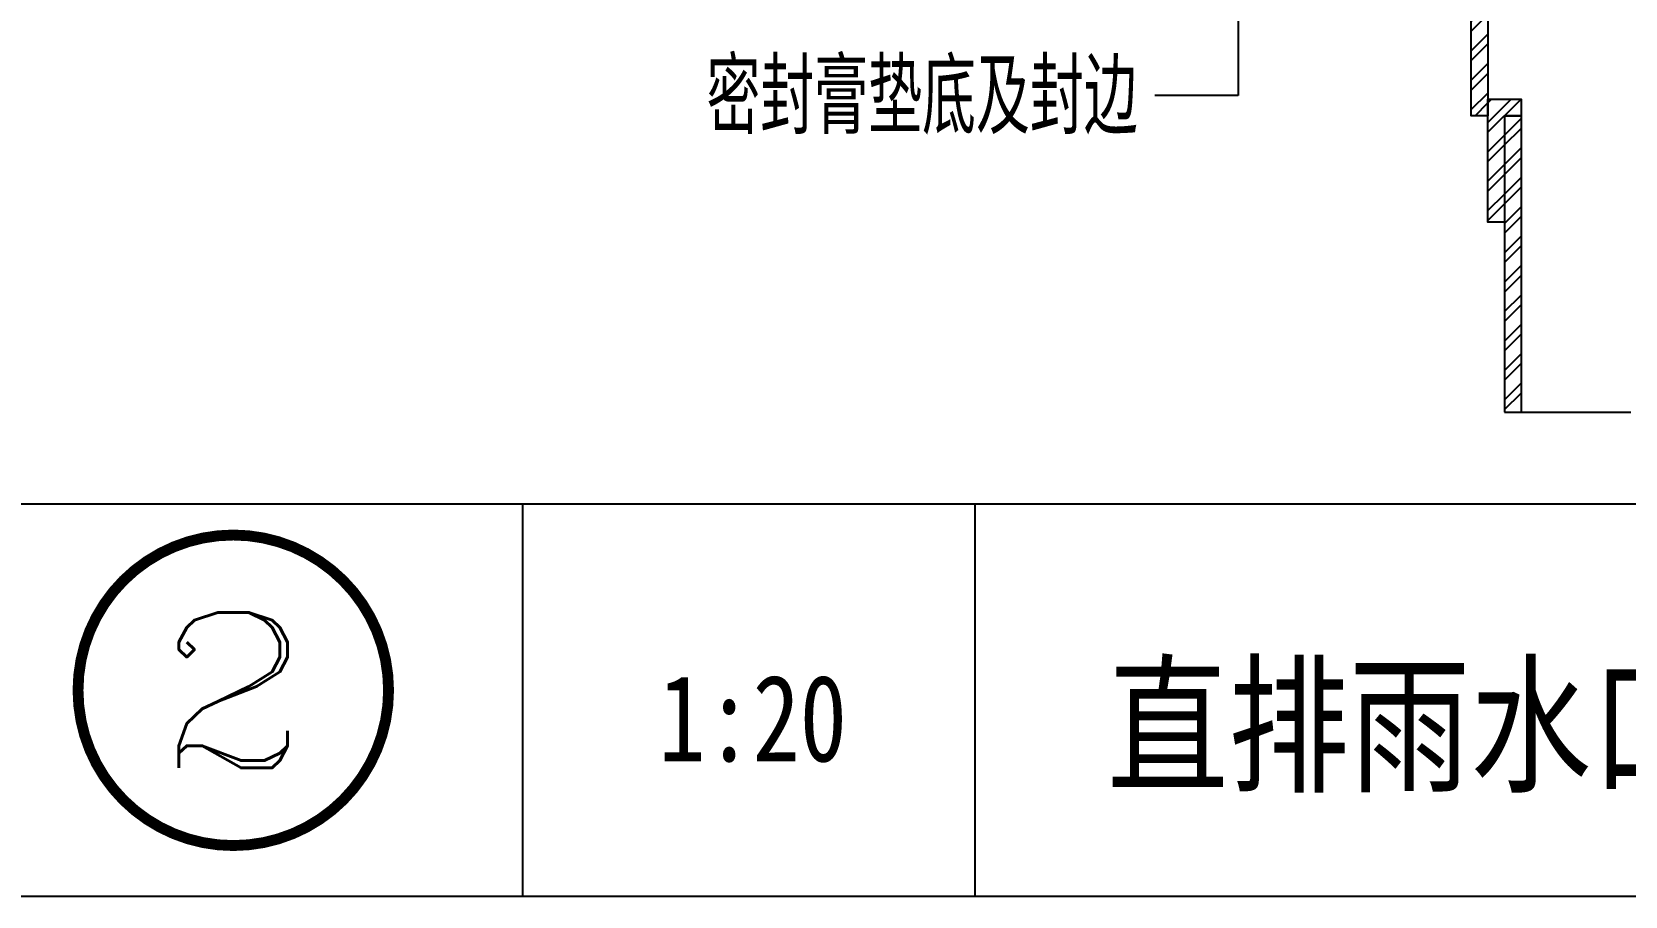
# Model space of a CAD drawing. Extents: x 2265485 to 2764500, y -717688 to -411246.
# Drawn here: x 2713917 to 2715354, y -679739 to -678959 of the extents above; entities that cross this region are included whole.
import ezdxf
from ezdxf.enums import TextEntityAlignment as Align

# ---------------------------------------------------------------- set-up
doc = ezdxf.new("R2010")
doc.units = 0
doc.header["$LTSCALE"] = 1000
doc.header["$MEASUREMENT"] = 0
doc.linetypes.add('ACAD_ISO04W100', pattern=[30.5, 24, -3, 0.5, -3])
doc.linetypes.add('CONTINOUS', pattern=[0])
doc.layers.get('0').update_dxf_attribs({"linetype": 'CONTINUOUS'})
for name, color, linetype in [('00L-构造看线', 214, 'CONTINUOUS'), ('DIM_SYMB', 3, 'CONTINUOUS'), ('PUB_TEXT', 7, 'CONTINUOUS'), ('剖-填充-50', 8, 'CONTINOUS'), ('剖－粗', 2, 'CONTINUOUS'), ('细线', 8, 'CONTINUOUS')]:
    doc.layers.add(name, color=color, linetype=linetype)
doc.styles.add('-黑体', font='simhei.ttf')
doc.styles.add('_TCH_DIM', font='SIMPLEX', dxfattribs={"bigfont": 'GBCBIG'})
doc.styles.add('COMP', font='complex_.ttf', dxfattribs={"bigfont": 'hztxt'})
pattern_1 = [(45, (184448.2114212306, -18349.76009889154), (-6.629126073623882, 6.629126073623884), []), (45, (184452.6308386056, -18349.76009889154), (-6.629126073623882, 6.629126073623884), [])]

# ---------------------------------------------------------------- blocks, each defined once
blk = doc.blocks.new('A$C36CB1935')
at = {"layer": '剖-填充-50'}
h = blk.add_hatch(dxfattribs=at)
h.set_pattern_fill('ANSI32', color=256, scale=25, style=0)
h.set_pattern_definition(pattern_1)
h.paths.add_polyline_path([(-22.50000000005821, 333.6273032405588), (-15, 333.6273032405588), (-15.0000000000291, 391.627303240617), (-22.50000000005821, 404.6176842974382), (-22.50000000005821, 441.6273032405879), (-30.00000000005821, 441.6273032405879), (-30.00000000008731, 417.6080653542595), (-30.00000000011642, 404.6176842974965), (-22.5000000000291, 391.6273032405297)])
h = blk.add_hatch(dxfattribs=at)
h.set_pattern_fill('ANSI32', color=256, scale=25, style=0)
h.set_pattern_definition(pattern_1)
h.paths.add_polyline_path([(-7.5, 333.6273032406025), (-2.91038304567337e-11, 333.6273032406025), (-2.91038304567337e-11, 341.1273032405879), (-15.0000000000291, 341.1273032405879), (-15.0000000000291, 333.6273032405588), (-15.0000000000291, 285.6273032405879), (-7.5, 285.627303240617)])
h = blk.add_hatch(dxfattribs=at)
h.set_pattern_fill('ANSI32', color=256, scale=25, style=0)
h.set_pattern_definition(pattern_1)
h.paths.add_polyline_path([(2.91038304567337e-11, 333.6273032406025), (-7.5, 333.627303240617), (-7.5, 285.6273032406025), (-7.5, 200), (-2.91038304567337e-11, 200)])
at = {"layer": 'DIM_SYMB'}
for p, q in [((-127.5647411694808, 507.7531960846973), (-127.5647411694808, 342.7531960846973)), ((-127.5647411694808, 342.7531960846973), (-165.1690055682848, 342.7531960846973))]:
    blk.add_line(p, q, dxfattribs=at)
at = {"layer": '剖－粗'}
for p, q in [((-7.5, 333.6273032406025), (-7.5, 200)), ((-7.5, 333.6273032406025), (-2.91038304567337e-11, 333.6273032406025)), ((0, 333.6273032406025), (0, 200)), ((-7.5, 200), (49.4999999999709, 200))]:
    blk.add_line(p, q, dxfattribs=at)
for points in [[(-22.50000000005821, 404.6176842974382), (-15.0000000000291, 391.6273032405879), (-15.0000000000291, 333.6273032405588), (-22.50000000005821, 333.6273032405588), (-22.50000000005821, 391.6273032405588), (-30.00000000008731, 404.6176842974382), (-30.00000000008731, 417.6080653542595), (-30.00000000005821, 441.6273032405879), (-22.50000000005821, 441.6273032405879)], [(-7.5, 285.6273032406025), (-15.0000000000291, 285.6273032405879), (-15.0000000000291, 341.1273032405879), (-2.91038304567337e-11, 341.1273032405879), (-2.91038304567337e-11, 333.627303240617), (-7.5, 333.6273032406025)]]:
    blk.add_lwpolyline(points, close=True, dxfattribs=at)
at = {"layer": 'PUB_TEXT', "style": '_TCH_DIM'}
blk.add_text('密封膏垫底及封边', height=33.75886524822695, dxfattribs=at).set_placement((-367.2966651427414, 325.2531960846973))
blk = doc.blocks.new('_INDEX1')
at = {"const_width": 0.035}
blk.add_lwpolyline([(-0.5, 0, 1), (0.5, 0, 1)], format="xyb", close=True, dxfattribs=at)
at = {"style": 'COMP', "width": 1.388086642599278}
blk.add_attdef('1', text='', height=0.5, dxfattribs=at).set_placement((-0.25, -0.25), (0.25, -0.25), align=Align.FIT)

msp = doc.modelspace()

# ---------------------------------------------------------------- linework, layer by layer
at = {"layer": '细线'}
for p, q in [((2711539.995808511, -679385.1110131543), (2722719.995808511, -679385.1110131543)), ((2714359.675710865, -679385.1099806847), (2714359.675710865, -679738.729187307)), ((2714767.534665142, -679385.1099806847), (2714767.534665142, -679738.729187307)), ((2711539.995808511, -679738.7302197765), (2722719.995808511, -679738.7302197765))]:
    msp.add_line(p, q, dxfattribs=at)

# ---------------------------------------------------------------- block references
at = {"layer": '00L-构造看线', "linetype": 'ACAD_ISO04W100', "ltscale": 0.02, "xscale": 2, "yscale": 2, "zscale": 2}
msp.add_blockref('A$C36CB1935', (2715260.04758951, -679702.268154612), dxfattribs=at)
at = {"layer": 'PUB_TEXT'}
ref = msp.add_blockref('_INDEX1', (2714098.830447874, -679553.1335546873), dxfattribs=dict(at, xscale=280, yscale=280, zscale=280))
ref.add_attrib('1', '2', dxfattribs={"layer": '0', "height": 140, "style": 'COMP', "width": 1.049113233287858}).set_placement((2714028.830447874, -679623.1335546873), (2714168.830447874, -679623.1335546873), align=Align.FIT)

# ---------------------------------------------------------------- texts
at = {"layer": 'PUB_TEXT', "style": '-黑体', "width": 0.8}
for s, height, p in [('直排雨水口大样', 100, (2714886.779967934, -679634.5133836542, 1778.610904068951)), ('1:20', 78, (2714482.287570162, -679617.2262956661))]:
    msp.add_text(s, height=height, dxfattribs=at).set_placement(p)

doc.saveas('drawing.dxf')
